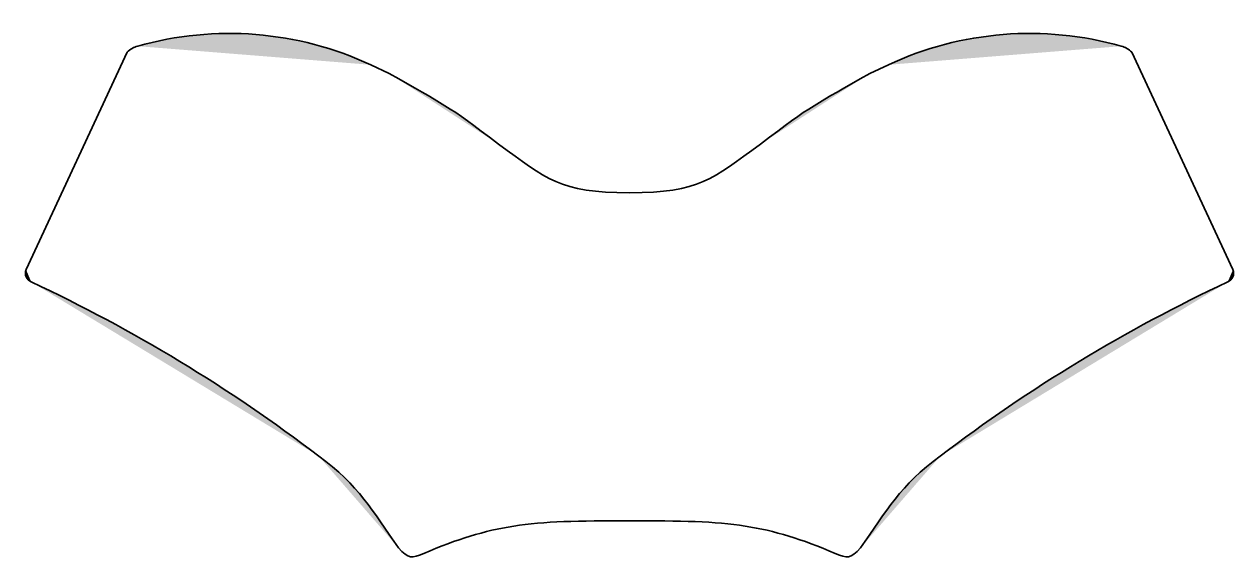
# Model space of a CAD drawing. Header units: millimetres. Extents: x 23 to 271, y 71 to 181.
import ezdxf

# ---------------------------------------------------------------- set-up
doc = ezdxf.new("R2010")
doc.units = ezdxf.units.MM
doc.header["$MEASUREMENT"] = 0
doc.layers.add('Layer 1', color=7, linetype='Continuous', lineweight=0)

msp = doc.modelspace()

# ---------------------------------------------------------------- hatches: boundary and pattern name
at = {"layer": 'Layer 1', "true_color": 0x231f20, "transparency": 33554687}
h = msp.add_hatch(color=250, dxfattribs=at)
h.dxf.hatch_style = 2
edge = h.paths.add_edge_path()
edge.add_spline(control_points=[(93.75, 172.84), (78.78, 179.82), (61.8, 181.17), (45.91, 176.66)], knot_values=[0, 0, 0, 0, 1, 1, 1, 1], degree=3, periodic=0)
edge.add_line((45.91, 176.66), (93.75, 172.84))
h = msp.add_hatch(color=250, dxfattribs=at)
h.dxf.hatch_style = 2
edge = h.paths.add_edge_path()
edge.add_spline(control_points=[(247.89, 176.66), (232, 181.17), (215.02, 179.82), (200.05, 172.84)], knot_values=[0, 0, 0, 0, 1, 1, 1, 1], degree=3, periodic=0)
edge.add_line((200.05, 172.84), (247.89, 176.66))
h = msp.add_hatch(color=250, dxfattribs=at)
h.dxf.hatch_style = 2
edge = h.paths.add_edge_path()
edge.add_spline(control_points=[(45.91, 176.66), (45.08, 176.48), (44.33, 176.05), (43.76, 175.43)], knot_values=[0, 0, 0, 0, 1, 1, 1, 1], degree=3, periodic=0)
edge.add_line((43.76, 175.43), (45.91, 176.66))
h = msp.add_hatch(color=250, dxfattribs=at)
h.dxf.hatch_style = 2
edge = h.paths.add_edge_path()
edge.add_spline(control_points=[(250.03, 175.43), (249.46, 176.05), (248.71, 176.48), (247.89, 176.66)], knot_values=[0, 0, 0, 0, 1, 1, 1, 1], degree=3, periodic=0)
edge.add_line((247.89, 176.66), (250.03, 175.43))
h = msp.add_hatch(color=250, dxfattribs=at)
h.dxf.hatch_style = 2
edge = h.paths.add_edge_path()
edge.add_spline(control_points=[(43.76, 175.44), (43.76, 175.44), (22.98, 130.77), (22.98, 130.77)], knot_values=[0, 0, 0, 0, 1, 1, 1, 1], degree=3, periodic=0)
edge.add_line((22.98, 130.77), (43.76, 175.44))
h = msp.add_hatch(color=250, dxfattribs=at)
h.dxf.hatch_style = 2
edge = h.paths.add_edge_path()
edge.add_spline(control_points=[(270.82, 130.77), (270.82, 130.77), (250.03, 175.44), (250.03, 175.44)], knot_values=[0, 0, 0, 0, 1, 1, 1, 1], degree=3, periodic=0)
edge.add_line((250.03, 175.44), (270.82, 130.77))
h = msp.add_hatch(color=250, dxfattribs=at)
h.dxf.hatch_style = 2
edge = h.paths.add_edge_path()
edge.add_spline(control_points=[(97.56, 171.07), (97.56, 171.07), (93.75, 172.84), (93.75, 172.84)], knot_values=[0, 0, 0, 0, 1, 1, 1, 1], degree=3, periodic=0)
edge.add_line((93.75, 172.84), (97.56, 171.07))
h = msp.add_hatch(color=250, dxfattribs=at)
h.dxf.hatch_style = 2
edge = h.paths.add_edge_path()
edge.add_spline(control_points=[(200.05, 172.84), (200.05, 172.84), (196.24, 171.07), (196.24, 171.07)], knot_values=[0, 0, 0, 0, 1, 1, 1, 1], degree=3, periodic=0)
edge.add_line((196.24, 171.07), (200.05, 172.84))
h = msp.add_hatch(color=250, dxfattribs=at)
h.dxf.hatch_style = 2
edge = h.paths.add_edge_path()
edge.add_spline(control_points=[(119.99, 156.54), (109.45, 164.62), (108.72, 164.68), (97.56, 171.07)], knot_values=[0, 0, 0, 0, 1, 1, 1, 1], degree=3, periodic=0)
edge.add_line((97.56, 171.07), (119.99, 156.54))
h = msp.add_hatch(color=250, dxfattribs=at)
h.dxf.hatch_style = 2
edge = h.paths.add_edge_path()
edge.add_spline(control_points=[(196.24, 171.07), (185.08, 164.68), (184.35, 164.62), (173.8, 156.54)], knot_values=[0, 0, 0, 0, 1, 1, 1, 1], degree=3, periodic=0)
edge.add_line((173.8, 156.54), (196.24, 171.07))
h = msp.add_hatch(color=250, dxfattribs=at)
h.dxf.hatch_style = 2
edge = h.paths.add_edge_path()
edge.add_spline(control_points=[(22.98, 130.76), (22.6, 129.77), (23.07, 128.66), (24.05, 128.24)], knot_values=[0, 0, 0, 0, 1, 1, 1, 1], degree=3, periodic=0)
edge.add_line((24.05, 128.24), (22.98, 130.76))
h = msp.add_hatch(color=250, dxfattribs=at)
h.dxf.hatch_style = 2
edge = h.paths.add_edge_path()
edge.add_spline(control_points=[(269.75, 128.24), (270.72, 128.66), (271.19, 129.77), (270.82, 130.76)], knot_values=[0, 0, 0, 0, 1, 1, 1, 1], degree=3, periodic=0)
edge.add_line((270.82, 130.76), (269.75, 128.24))
h = msp.add_hatch(color=250, dxfattribs=at)
h.dxf.hatch_style = 2
edge = h.paths.add_edge_path()
edge.add_spline(control_points=[(83.1, 92.45), (64.75, 106.45), (44.95, 118.45), (24.05, 128.24)], knot_values=[0, 0, 0, 0, 1, 1, 1, 1], degree=3, periodic=0)
edge.add_line((24.05, 128.24), (83.1, 92.45))
h = msp.add_hatch(color=250, dxfattribs=at)
h.dxf.hatch_style = 2
edge = h.paths.add_edge_path()
edge.add_spline(control_points=[(269.75, 128.24), (248.85, 118.45), (229.05, 106.45), (210.7, 92.45)], knot_values=[0, 0, 0, 0, 1, 1, 1, 1], degree=3, periodic=0)
edge.add_line((210.7, 92.45), (269.75, 128.24))
h = msp.add_hatch(color=250, dxfattribs=at)
h.dxf.hatch_style = 2
edge = h.paths.add_edge_path()
edge.add_spline(control_points=[(99.45, 73.6), (94.11, 81.27), (91.28, 86.44), (83.1, 92.45)], knot_values=[0, 0, 0, 0, 1, 1, 1, 1], degree=3, periodic=0)
edge.add_line((83.1, 92.45), (99.45, 73.6))
h = msp.add_hatch(color=250, dxfattribs=at)
h.dxf.hatch_style = 2
edge = h.paths.add_edge_path()
edge.add_spline(control_points=[(210.7, 92.45), (202.52, 86.44), (199.69, 81.27), (194.34, 73.6)], knot_values=[0, 0, 0, 0, 1, 1, 1, 1], degree=3, periodic=0)
edge.add_line((194.34, 73.6), (210.7, 92.45))

# ---------------------------------------------------------------- linework, layer by layer
at = {"layer": 'Layer 1', "color": 250, "lineweight": 35, "true_color": 0x231f20}
for points in [[(93.75, 172.84), (78.78, 179.82), (61.8, 181.17), (45.91, 176.66)], [(247.89, 176.66), (232, 181.17), (215.02, 179.82), (200.05, 172.84)], [(45.91, 176.66), (45.08, 176.48), (44.33, 176.05), (43.76, 175.43)], [(250.03, 175.43), (249.46, 176.05), (248.71, 176.48), (247.89, 176.66)], [(43.76, 175.44), (43.76, 175.44), (22.98, 130.77), (22.98, 130.77)], [(270.82, 130.77), (270.82, 130.77), (250.03, 175.44), (250.03, 175.44)], [(97.56, 171.07), (97.56, 171.07), (93.75, 172.84), (93.75, 172.84)], [(200.05, 172.84), (200.05, 172.84), (196.24, 171.07), (196.24, 171.07)], [(119.99, 156.54), (109.45, 164.62), (108.72, 164.68), (97.56, 171.07)], [(196.24, 171.07), (185.08, 164.68), (184.35, 164.62), (173.8, 156.54)], [(119.99, 156.54), (129.9, 149.34), (132.45, 146.54), (146.9, 146.54)], [(173.8, 156.54), (163.9, 149.34), (161.35, 146.54), (146.9, 146.54)], [(22.98, 130.76), (22.6, 129.77), (23.07, 128.66), (24.05, 128.24)], [(269.75, 128.24), (270.72, 128.66), (271.19, 129.77), (270.82, 130.76)], [(83.1, 92.45), (64.75, 106.45), (44.95, 118.45), (24.05, 128.24)], [(269.75, 128.24), (248.85, 118.45), (229.05, 106.45), (210.7, 92.45)], [(99.45, 73.6), (94.11, 81.27), (91.28, 86.44), (83.1, 92.45)], [(210.7, 92.45), (202.52, 86.44), (199.69, 81.27), (194.34, 73.6)], [(104.65, 72.48), (118.62, 78.34), (125.89, 79.34), (146.9, 79.13)], [(189.15, 72.48), (175.17, 78.34), (167.9, 79.34), (146.9, 79.13)], [(99.45, 73.6), (101.56, 71.4), (102.15, 71.37), (104.65, 72.48)], [(194.34, 73.6), (192.24, 71.4), (191.65, 71.37), (189.15, 72.48)]]:
    msp.add_open_spline(points, degree=3, dxfattribs=at)

doc.saveas('drawing.dxf')
